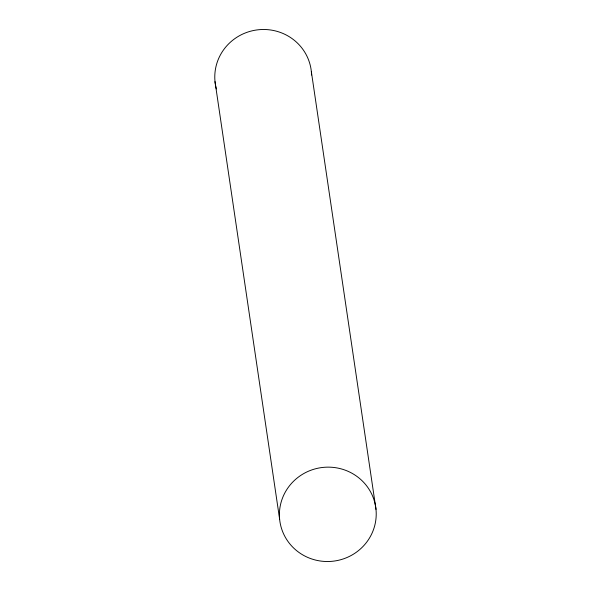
<?xml version="1.0" encoding="UTF-8"?>
<svg xmlns="http://www.w3.org/2000/svg" width="591" height="591" viewBox="0 0 591 591"><rect width="100%" height="100%" fill="white"/><g stroke="black" fill="none" stroke-linecap="round" stroke-linejoin="round"><path stroke-width="0.89" d="M311.361 71.718L375.994 509.376A48.432 47.154 -8.4 0 1 307.8 557.446A48.432 47.154 -8.4 0 1 299.644 476.169A48.432 47.154 -8.4 0 1 375.994 509.376M215.006 81.624L279.639 519.282M216.336 88.901A48.432 47.154 -8.4 0 1 256.383 30.008A48.432 47.154 -8.4 0 1 311.575 75.005"/></g></svg>
